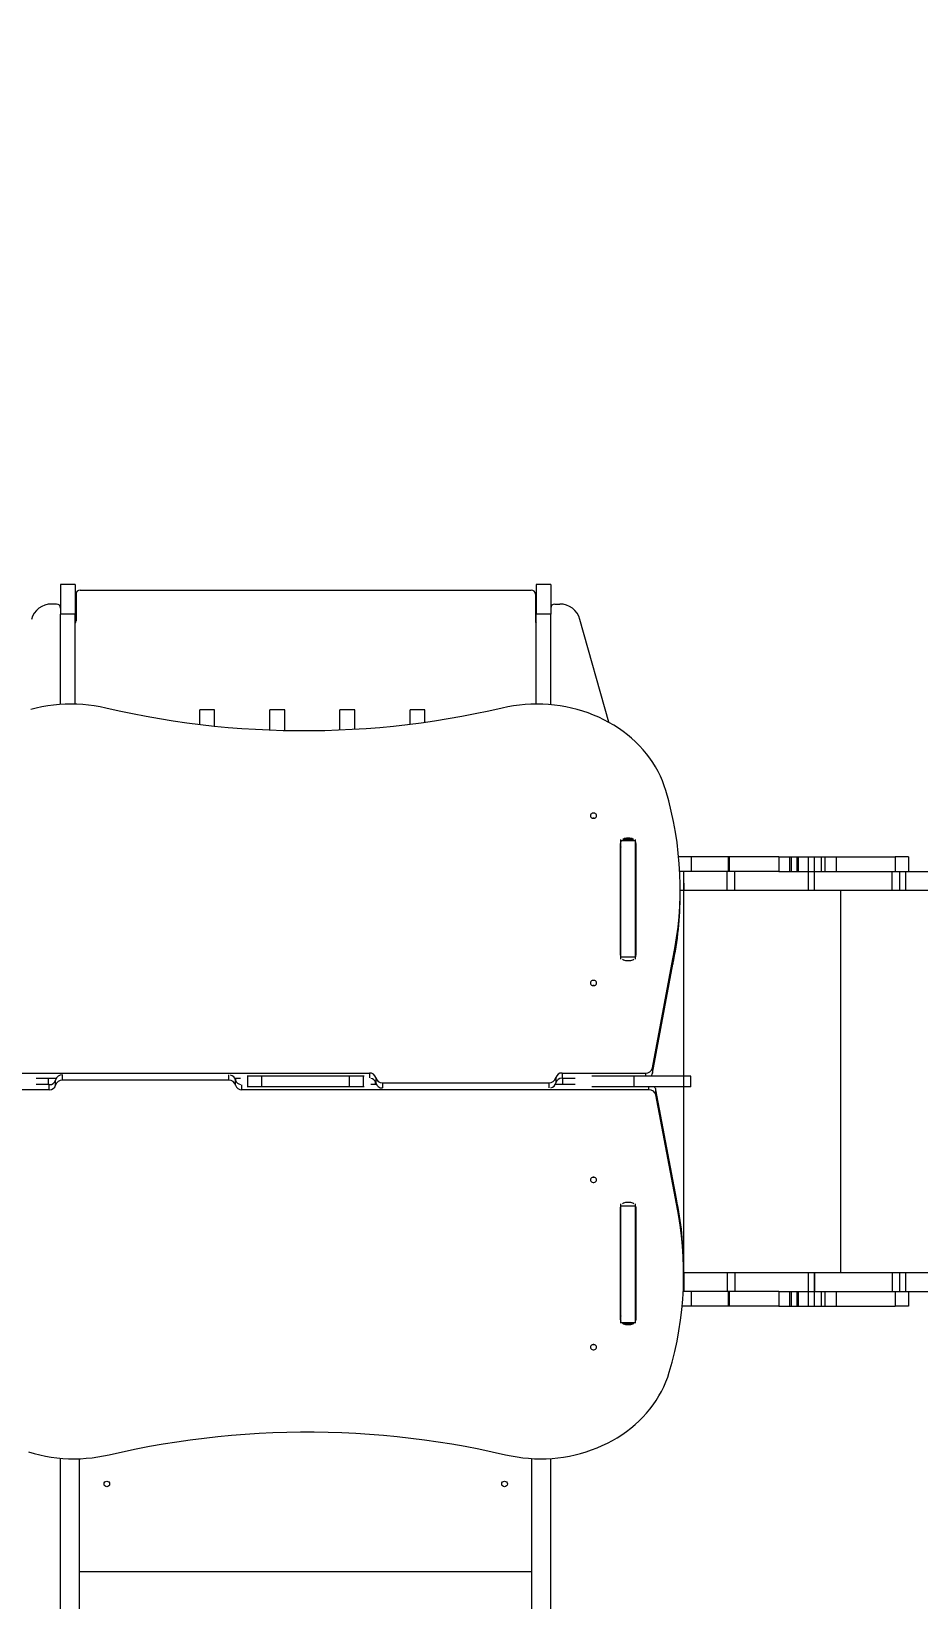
# Model space of a CAD drawing. Header units: millimetres. Extents: x -1410 to 10553, y -1584 to 10089.
# Drawn here: x 5101 to 6369, y 4112 to 6352 of the extents above; entities that cross this region are included whole.
import ezdxf

# ---------------------------------------------------------------- set-up
doc = ezdxf.new("R2010")
doc.units = ezdxf.units.MM
doc.layers.add('DiKom', color=7, linetype='Continuous')
doc.styles.add('style1', font='arial.ttf', dxfattribs={"width": 0.8})
doc.dimstyles.new('1-50', dxfattribs={"dimtxt": 400, "dimasz": 200, "dimexe": 100, "dimexo": 0, "dimgap": 200, "dimtad": 1, "dimtxsty": 'style1', "dimcen": 200, "dimclrd": 7, "dimclre": 7, "dimclrt": 7, "dimadec": 1, "dimazin": 2, "dimtfac": 1, "dimtmove": 0, "dimatfit": 2, "dimfxl": 0, "dimlwd": 25, "dimlwe": 18, "dimarcsym": 0})

# ---------------------------------------------------------------- blocks, each defined once
blk = doc.blocks.new('*D6')
at = {"layer": 'Defpoints', "color": 0, "transparency": 16777216}
for p in [(1052.6, 4838.3), (8552.6, 4538.8), (1052.6, -316)]:
    blk.add_point(p, dxfattribs=at)
at = {"layer": 'DiKom', "color": 7, "lineweight": 18, "transparency": 16777216}
for p, q in [((1052.6, 4838.3), (1052.6, -416)), ((8552.6, 4538.8), (8552.6, -416))]:
    blk.add_line(p, q, dxfattribs=at)
at = {"layer": 'DiKom', "color": 7, "lineweight": 25, "transparency": 16777216}
blk.add_line((8352.6, -316), (1252.6, -316), dxfattribs=at)
at = {"layer": 'DiKom', "color": 7, "transparency": 16777216}
for points in [[(1252.6, -282.7), (1252.6, -349.3), (1052.6, -316)], [(8352.6, -282.7), (8352.6, -349.3), (8552.6, -316)]]:
    blk.add_solid(points, dxfattribs=at)
at = {"layer": 'DiKom', "color": 7, "transparency": 16777216, "insert": (5447.5, 88.2), "char_height": 400, "attachment_point": 5, "style": 'style1'}
blk.add_mtext('7500', dxfattribs=at)
blk = doc.blocks.new('*D7')
at = {"layer": 'Defpoints', "color": 0, "transparency": 16777216}
for p in [(2743.2, 6351.8), (728.2, 735.3), (5494.1, 735.3)]:
    blk.add_point(p, dxfattribs=at)
at = {"layer": 'DiKom', "color": 7, "lineweight": 18, "transparency": 16777216}
for p, q in [((2743.2, 6351.8), (628.2, 6351.8)), ((5494.1, 735.3), (628.2, 735.3))]:
    blk.add_line(p, q, dxfattribs=at)
at = {"layer": 'DiKom', "color": 7, "lineweight": 25, "transparency": 16777216}
blk.add_line((728.2, 6151.8), (728.2, 935.3), dxfattribs=at)
at = {"layer": 'DiKom', "color": 7, "transparency": 16777216}
for points in [[(694.9, 6151.8), (761.5, 6151.8), (728.2, 6351.8)], [(694.9, 935.3), (761.5, 935.3), (728.2, 735.3)]]:
    blk.add_solid(points, dxfattribs=at)
at = {"layer": 'DiKom', "color": 7, "transparency": 16777216, "insert": (324, 4804.8), "char_height": 400, "attachment_point": 5, "rotation": 90, "style": 'style1'}
blk.add_mtext('5600', dxfattribs=at)

msp = doc.modelspace()

# ---------------------------------------------------------------- linework, layer by layer
at = {"color": 7, "linetype": 'Continuous', "lineweight": 15}
for p, q in [((5164.198, 5561.777), (5143.198, 5561.777)), ((5143.198, 5561.777), (5143.198, 5519.092)), ((5164.198, 5561.777), (5164.198, 5519.092)), ((5843.198, 5561.777), (5822.198, 5561.777)), ((5822.198, 5561.777), (5822.198, 5519.092)), ((5843.198, 5561.777), (5843.198, 5519.092)), ((5137.198, 5533.777), (5130.352, 5533.777)), ((5165.198, 5547.777), (5165.198, 5509.777)), ((5171.198, 5553.777), (5815.198, 5553.777)), ((5821.198, 5547.777), (5821.198, 5509.777)), ((5849.198, 5533.777), (5856.044, 5533.777)), ((5164.198, 5519.092), (5143.198, 5519.092)), ((5143.198, 5390.323), (5143.198, 5519.092)), ((5164.198, 5390.725), (5164.198, 5519.092)), ((5843.198, 5519.092), (5822.198, 5519.092)), ((5822.198, 5390.811), (5822.198, 5519.092)), ((5843.198, 5389.933), (5843.198, 5519.092)), ((5926.117, 5364.78), (5884.933, 5511.866)), ((5363.198, 5382.777), (5342.198, 5382.777)), ((5342.198, 5361.264), (5342.198, 5382.777)), ((5363.198, 5358.921), (5363.198, 5382.777)), ((5463.198, 5382.777), (5442.198, 5382.777)), ((5442.198, 5353.324), (5442.198, 5382.777)), ((5463.198, 5352.683), (5463.198, 5382.777)), ((5563.198, 5382.777), (5542.198, 5382.777)), ((5542.198, 5353.443), (5542.198, 5382.777)), ((5563.198, 5354.488), (5563.198, 5382.777)), ((5663.198, 5382.777), (5642.198, 5382.777)), ((5642.198, 5361.624), (5642.198, 5382.777)), ((5663.198, 5364.382), (5663.198, 5382.777)), ((5955.948, 5199.146), (5951.448, 5199.146)), ((5942.448, 5191.352), (5942.448, 5032.436)), ((5942.766, 5185.905), (5943.198, 5185.905)), ((5943.198, 5196.181), (5943.198, 5197.252)), ((5943.198, 5196.181), (5964.198, 5196.181)), ((5943.198, 5029.79), (5943.198, 5196.181)), ((5961.287, 5197.294), (5946.109, 5197.294)), ((5964.198, 5196.181), (5964.198, 5197.252)), ((5964.198, 5029.79), (5964.198, 5196.181)), ((5964.948, 5032.436), (5964.948, 5191.352)), ((5943.198, 5174.777), (5942.448, 5174.777)), ((5943.198, 5153.777), (5942.448, 5153.777)), ((5964.948, 5174.777), (5964.198, 5174.777)), ((5964.948, 5153.777), (5964.198, 5153.777)), ((6169.098, 5172.777), (6025.906, 5172.777)), ((6043.742, 5172.777), (6043.742, 5151.777)), ((6043.743, 5172.777), (6043.743, 5151.777)), ((6096.507, 5172.777), (6096.507, 5151.777)), ((6097.96, 5172.777), (6097.96, 5151.777)), ((6097.973, 5172.777), (6097.973, 5151.777)), ((6169.098, 5172.777), (6169.098, 5151.777)), ((6169.098, 5172.777), (6335.24, 5172.777)), ((6183.922, 5172.777), (6183.922, 5151.777)), ((6186.598, 5172.777), (6186.598, 5151.777)), ((6194.48, 5172.777), (6194.48, 5151.777)), ((6196.752, 5172.777), (6196.752, 5151.777)), ((6211.197, 5151.777), (6211.197, 5172.777)), ((6219.197, 5172.777), (6219.197, 5151.777)), ((6229.348, 5172.777), (6229.348, 5151.777)), ((6234.709, 5172.777), (6234.709, 5151.777)), ((6251.025, 5172.777), (6251.025, 5151.777)), ((6335.24, 5172.777), (6335.24, 5151.777)), ((6354.101, 5172.777), (6335.24, 5172.777)), ((6354.101, 5172.777), (6354.101, 5151.777)), ((6169.098, 5151.777), (6027.421, 5151.777)), ((6033.234, 5124.777), (6033.234, 5151.777)), ((6033.234, 5134.777), (6033.234, 5124.777)), ((6033.234, 5134.777), (6033.234, 5124.777)), ((6033.234, 4569.277), (6033.234, 5134.277)), ((6033.234, 5124.777), (6033.234, 5134.277)), ((6095.195, 5124.777), (6095.195, 5151.777)), ((6106.028, 5124.777), (6106.028, 5151.777)), ((6169.098, 5151.777), (6316.541, 5151.777)), ((6211.197, 5124.777), (6211.197, 5151.777)), ((6219.197, 5151.777), (6219.197, 5124.777)), ((6219.642, 5124.777), (6219.642, 5151.777)), ((6316.541, 5151.777), (6331.003, 5151.777)), ((6331.003, 5124.777), (6331.003, 5151.777)), ((6331.003, 5151.777), (7603.043, 5151.777)), ((6341.89, 5124.777), (6341.89, 5151.777)), ((6349.89, 5151.777), (6349.89, 5124.777)), ((5964.198, 5126.777), (5964.948, 5126.777)), ((6028.042, 5124.777), (6095.195, 5124.777)), ((6028.063, 5119.461), (6028.063, 5126.961)), ((6033.234, 4578.777), (6033.234, 5124.777)), ((6033.234, 5109.777), (6033.234, 5124.777)), ((6095.195, 5124.777), (6106.028, 5124.777)), ((6106.028, 5124.777), (6331.003, 5124.777)), ((6257.245, 4578.777), (6257.245, 5124.777)), ((6331.003, 5124.777), (7603.043, 5124.777)), ((5943.198, 5029.79), (5964.198, 5029.79)), ((5943.198, 5026.536), (5943.198, 5029.79)), ((5951.448, 5024.642), (5955.948, 5024.642)), ((5964.198, 5026.536), (5964.198, 5029.79)), ((5988.412, 4871.071), (6017.705, 5026.847)), ((5988.412, 4863.571), (6017.705, 5019.347)), ((6017.705, 5026.847), (6017.705, 5019.347)), ((5002.895, 4863.8), (5584.355, 4863.802)), ((5859.317, 4863.802), (5978.542, 4863.802)), ((5859.317, 4863.802), (5859.317, 4856.302)), ((5988.412, 4871.071), (5988.412, 4863.571)), ((5127.079, 4839.772), (5007.854, 4839.772)), ((5127.079, 4847.272), (5108.346, 4847.272)), ((5108.382, 4856.3), (5136.873, 4856.301)), ((5127.079, 4839.772), (5127.079, 4847.272)), ((5135.966, 4846.336), (5135.966, 4853.835)), ((5383.279, 4853.629), (5145.841, 4853.629)), ((5392.246, 4856.302), (5399.902, 4856.302)), ((5393.154, 4846.336), (5393.154, 4853.836)), ((5393.668, 4852.208), (5393.668, 4856.302)), ((5983.501, 4839.774), (5402.041, 4839.772)), ((5410.758, 4859.283), (5409.643, 4859.283)), ((5410.758, 4844.283), (5409.667, 4844.283)), ((5410.758, 4844.283), (5410.758, 4859.283)), ((5430.802, 4859.283), (5410.758, 4859.283)), ((5430.802, 4844.283), (5410.758, 4844.283)), ((5430.802, 4844.283), (5430.802, 4859.283)), ((5555.594, 4859.283), (5430.802, 4859.283)), ((5555.594, 4844.283), (5430.802, 4844.283)), ((5555.594, 4844.283), (5555.594, 4859.283)), ((5575.638, 4859.283), (5555.594, 4859.283)), ((5575.638, 4844.283), (5555.594, 4844.283)), ((5575.638, 4844.283), (5575.638, 4859.283)), ((5576.754, 4859.283), (5575.638, 4859.283)), ((5576.728, 4844.283), (5575.638, 4844.283)), ((5594.15, 4847.273), (5586.475, 4847.273)), ((5592.728, 4847.273), (5592.728, 4851.366)), ((5593.242, 4857.239), (5593.242, 4849.739)), ((5603.117, 4849.946), (5840.555, 4849.946)), ((5878.058, 4847.274), (5849.523, 4847.274)), ((5850.43, 4857.239), (5850.43, 4849.739)), ((5859.317, 4856.302), (5878.006, 4856.302)), ((5962.295, 4859.283), (5901.898, 4859.283)), ((5962.295, 4844.283), (5901.978, 4844.283)), ((5962.295, 4844.283), (5962.295, 4859.283)), ((6043.47, 4859.283), (5962.295, 4859.283)), ((6043.47, 4844.283), (5962.295, 4844.283)), ((5993.371, 4832.506), (5993.371, 4840.006)), ((6022.665, 4684.228), (5993.371, 4840.006)), ((6043.47, 4844.283), (6043.47, 4859.283)), ((6022.665, 4676.727), (5993.371, 4832.506)), ((6022.665, 4676.727), (6022.665, 4684.228)), ((5942.448, 4671.138), (5942.448, 4512.223)), ((5943.198, 4674.128), (5943.198, 4677.183)), ((5943.198, 4674.128), (5964.198, 4674.128)), ((5943.198, 4507.396), (5943.198, 4674.128)), ((5955.948, 4678.933), (5951.448, 4678.933)), ((5964.198, 4674.128), (5964.198, 4677.183)), ((5964.198, 4507.396), (5964.198, 4674.128)), ((5964.948, 4512.223), (5964.948, 4671.138)), ((6257.245, 4578.777), (6257.245, 4593.777)), ((5964.948, 4580.777), (5964.198, 4580.777)), ((6033.001, 4578.777), (6331.003, 4578.777)), ((6033.023, 4576.614), (6033.023, 4584.114)), ((6033.234, 4578.777), (6033.234, 4551.777)), ((6095.195, 4578.777), (6095.195, 4551.777)), ((6106.028, 4578.777), (6106.028, 4551.777)), ((6211.197, 4551.777), (6211.197, 4578.777)), ((6219.197, 4578.777), (6219.197, 4551.777)), ((6219.642, 4578.777), (6219.642, 4551.777)), ((6331.003, 4578.777), (6331.003, 4551.777)), ((6331.003, 4578.777), (7603.043, 4578.777)), ((6341.89, 4551.777), (6341.89, 4578.777)), ((6349.89, 4578.777), (6349.89, 4551.777)), ((5943.198, 4553.777), (5942.448, 4553.777)), ((5964.948, 4553.777), (5964.198, 4553.777)), ((6169.098, 4551.777), (6032.379, 4551.777)), ((6043.742, 4551.777), (6043.742, 4530.777)), ((6043.743, 4551.777), (6043.743, 4530.777)), ((6096.507, 4551.777), (6096.507, 4530.777)), ((6097.96, 4551.777), (6097.96, 4530.777)), ((6097.973, 4551.777), (6097.973, 4530.777)), ((6169.098, 4551.777), (6169.098, 4530.777)), ((6169.098, 4551.777), (6316.541, 4551.777)), ((6183.922, 4551.777), (6183.922, 4530.777)), ((6186.598, 4551.777), (6186.598, 4530.777)), ((6194.48, 4551.777), (6194.48, 4530.777)), ((6196.752, 4551.777), (6196.752, 4530.777)), ((6211.197, 4530.777), (6211.197, 4551.777)), ((6219.197, 4551.777), (6219.197, 4530.777)), ((6229.348, 4551.777), (6229.348, 4530.777)), ((6234.709, 4551.777), (6234.709, 4530.777)), ((6251.025, 4551.777), (6251.025, 4530.777)), ((6316.541, 4551.777), (6331.003, 4551.777)), ((6331.003, 4551.777), (7603.043, 4551.777)), ((6335.24, 4551.777), (6335.24, 4530.777)), ((6354.101, 4551.777), (6354.101, 4530.777)), ((5943.198, 4532.777), (5942.448, 4532.777)), ((5964.948, 4532.777), (5964.198, 4532.777)), ((6169.098, 4530.777), (6030.864, 4530.777)), ((6169.098, 4530.777), (6335.24, 4530.777)), ((6354.101, 4530.777), (6335.24, 4530.777)), ((5943.198, 4517.669), (5942.766, 4517.669)), ((5943.198, 4507.396), (5964.198, 4507.396)), ((5943.198, 4506.326), (5943.198, 4507.396)), ((5946.109, 4506.284), (5961.287, 4506.284)), ((5951.448, 4504.429), (5955.948, 4504.429)), ((5964.198, 4506.326), (5964.198, 4507.396)), ((5143.198, 3901.777), (5143.198, 4313.641)), ((5170.198, 3845.546), (5170.198, 4312.882)), ((5816.198, 3845.546), (5816.198, 4313.105)), ((5843.198, 3901.777), (5843.198, 4313.252)), ((5170.198, 4151.779), (5816.198, 4151.779))]:
    msp.add_line(p, q, dxfattribs=at)
at = {"color": 8, "linetype": 'Continuous', "lineweight": 15}
for p, q in [((5951.448, 5199.146), (5951.448, 5197.294)), ((5955.948, 5199.146), (5955.948, 5197.294)), ((5584.355, 4863.802), (5584.355, 4856.724)), ((5978.542, 4863.802), (5978.542, 4859.283)), ((5125.898, 4847.272), (5125.898, 4856.301)), ((5145.841, 4853.629), (5145.841, 4861.025)), ((5383.279, 4853.629), (5383.279, 4861.026)), ((5402.041, 4839.772), (5402.041, 4846.854)), ((5603.117, 4849.946), (5603.117, 4842.552)), ((5840.555, 4849.946), (5840.555, 4842.552)), ((5860.497, 4847.274), (5860.497, 4856.302)), ((5983.501, 4839.774), (5983.501, 4844.283)), ((5951.448, 4504.429), (5951.448, 4506.284)), ((5955.948, 4504.429), (5955.948, 4506.284))]:
    msp.add_line(p, q, dxfattribs=at)
at = {"color": 7, "linetype": 'Continuous', "lineweight": 15, "flags": 128}
for points in [[(5207.673, 5385.066), (5199.559, 5386.809), (5191.365, 5388.241), (5183.105, 5389.36), (5174.796, 5390.162), (5166.455, 5390.648), (5158.097, 5390.815), (5149.739, 5390.664), (5141.397, 5390.195), (5133.086, 5389.408), (5124.824, 5388.305), (5116.625, 5386.888), (5108.507, 5385.161), (5100.484, 5383.126)], [(5773.763, 5385.066), (5754.656, 5380.735), (5735.461, 5376.707), (5716.183, 5372.985), (5696.831, 5369.568), (5677.41, 5366.457), (5657.926, 5363.655), (5638.386, 5361.162), (5618.797, 5358.979), (5599.165, 5357.106), (5579.497, 5355.544), (5559.799, 5354.295), (5540.078, 5353.357), (5520.341, 5352.731), (5500.593, 5352.419), (5480.843, 5352.419), (5461.096, 5352.731), (5441.358, 5353.357), (5421.637, 5354.295), (5401.939, 5355.544), (5382.271, 5357.106), (5362.639, 5358.979), (5343.05, 5361.162), (5323.511, 5363.655), (5304.027, 5366.457), (5284.605, 5369.568), (5265.253, 5372.985), (5245.976, 5376.707), (5226.781, 5380.735), (5207.673, 5385.066)], [(6007.558, 5267.265), (6005.297, 5274.236), (6002.685, 5281.113), (5999.726, 5287.885), (5996.426, 5294.536), (5992.791, 5301.056), (5988.828, 5307.431), (5984.546, 5313.649), (5979.952, 5319.698), (5975.055, 5325.566), (5969.864, 5331.242), (5964.391, 5336.714), (5958.644, 5341.972), (5952.637, 5347.007), (5946.379, 5351.808), (5939.883, 5356.366), (5933.163, 5360.672), (5926.23, 5364.717), (5919.098, 5368.495), (5911.781, 5371.997), (5904.294, 5375.218), (5896.65, 5378.15), (5888.864, 5380.787), (5880.952, 5383.126), (5872.93, 5385.161), (5864.811, 5386.888), (5856.612, 5388.305), (5848.35, 5389.408), (5840.039, 5390.195), (5831.697, 5390.664), (5823.339, 5390.815), (5814.981, 5390.648), (5806.64, 5390.162), (5798.331, 5389.36), (5790.072, 5388.241), (5781.877, 5386.809), (5773.763, 5385.066)], [(5908.598, 5231.405), (5908.42, 5232.479), (5907.899, 5233.466), (5907.079, 5234.285), (5906.026, 5234.872), (5904.824, 5235.177), (5903.572, 5235.177), (5902.37, 5234.872), (5901.317, 5234.285), (5900.496, 5233.466), (5899.976, 5232.479), (5899.798, 5231.405), (5899.976, 5230.332), (5900.496, 5229.345), (5901.317, 5228.526), (5902.37, 5227.939), (5903.572, 5227.634), (5904.824, 5227.634), (5906.026, 5227.939), (5907.079, 5228.526), (5907.899, 5229.345), (5908.42, 5230.332), (5908.598, 5231.405)], [(5908.598, 4992.382), (5908.42, 4993.456), (5907.899, 4994.442), (5907.079, 4995.262), (5906.026, 4995.849), (5904.824, 4996.154), (5903.572, 4996.154), (5902.37, 4995.849), (5901.317, 4995.262), (5900.496, 4994.442), (5899.976, 4993.456), (5899.798, 4992.382), (5899.976, 4991.309), (5900.496, 4990.322), (5901.317, 4989.503), (5902.37, 4988.916), (5903.572, 4988.611), (5904.824, 4988.611), (5906.026, 4988.916), (5907.079, 4989.503), (5907.899, 4990.322), (5908.42, 4991.309), (5908.598, 4992.382)], [(5899.798, 4711.192), (5899.976, 4710.118), (5900.496, 4709.132), (5901.317, 4708.312), (5902.37, 4707.726), (5903.572, 4707.42), (5904.824, 4707.42), (5906.026, 4707.726), (5907.079, 4708.312), (5907.899, 4709.132), (5908.42, 4710.118), (5908.598, 4711.192), (5908.42, 4712.266), (5907.899, 4713.252), (5907.079, 4714.072), (5906.026, 4714.658), (5904.824, 4714.964), (5903.572, 4714.964), (5902.37, 4714.658), (5901.317, 4714.072), (5900.496, 4713.252), (5899.976, 4712.266), (5899.798, 4711.192)], [(5899.798, 4472.169), (5899.976, 4471.096), (5900.496, 4470.109), (5901.317, 4469.289), (5902.37, 4468.703), (5903.572, 4468.398), (5904.824, 4468.398), (5906.026, 4468.703), (5907.079, 4469.289), (5907.899, 4470.109), (5908.42, 4471.096), (5908.598, 4472.169), (5908.42, 4473.243), (5907.899, 4474.229), (5907.079, 4475.049), (5906.026, 4475.635), (5904.824, 4475.941), (5903.572, 4475.941), (5902.37, 4475.635), (5901.317, 4475.049), (5900.496, 4474.229), (5899.976, 4473.243), (5899.798, 4472.169)], [(5778.722, 4318.509), (5786.837, 4316.766), (5795.031, 4315.334), (5803.291, 4314.215), (5811.599, 4313.412), (5819.941, 4312.927), (5828.298, 4312.759), (5836.657, 4312.911), (5844.999, 4313.38), (5853.31, 4314.167), (5861.572, 4315.27), (5869.77, 4316.686), (5877.889, 4318.414), (5885.912, 4320.449), (5893.824, 4322.787), (5901.609, 4325.425), (5909.253, 4328.357), (5916.741, 4331.577), (5924.057, 4335.08), (5931.189, 4338.857), (5938.122, 4342.903), (5944.843, 4347.209), (5951.338, 4351.766), (5957.596, 4356.568), (5963.604, 4361.602), (5969.35, 4366.861), (5974.824, 4372.333), (5980.014, 4378.009), (5984.911, 4383.876), (5989.505, 4389.925), (5993.788, 4396.143), (5997.751, 4402.518), (6001.385, 4409.038), (6004.686, 4415.69), (6007.645, 4422.461), (6010.257, 4429.339), (6012.517, 4436.309)], [(5212.633, 4318.509), (5231.74, 4322.839), (5250.935, 4326.867), (5270.212, 4330.59), (5289.565, 4334.007), (5308.986, 4337.117), (5328.47, 4339.919), (5348.01, 4342.412), (5367.599, 4344.596), (5387.231, 4346.469), (5406.899, 4348.03), (5426.597, 4349.28), (5446.318, 4350.218), (5466.055, 4350.843), (5485.802, 4351.156), (5505.553, 4351.156), (5525.3, 4350.843), (5545.038, 4350.218), (5564.759, 4349.28), (5584.457, 4348.03), (5604.125, 4346.469), (5623.757, 4344.596), (5643.346, 4342.412), (5662.885, 4339.919), (5682.369, 4337.117), (5701.791, 4334.007), (5721.143, 4330.59), (5740.42, 4326.867), (5759.615, 4322.839), (5778.722, 4318.509)], [(5097.532, 4322.787), (5105.443, 4320.449), (5113.466, 4318.414), (5121.585, 4316.686), (5129.783, 4315.27), (5138.046, 4314.167), (5146.356, 4313.38), (5154.699, 4312.911), (5163.057, 4312.759), (5171.415, 4312.927), (5179.756, 4313.412), (5188.064, 4314.215), (5196.324, 4315.334), (5204.519, 4316.766), (5212.633, 4318.509)]]:
    msp.add_lwpolyline(points, dxfattribs=at)
at = {"color": 7, "linetype": 'Continuous', "lineweight": 15}
for centre in [(5209.198, 4276.779), (5777.198, 4276.779)]:
    msp.add_circle(centre, 4, dxfattribs=at)
for centre, radius, start, end in [((5130.352, 5503.777), 30, 90, 164.357754), ((5130.352, 5503.777), 30, 90, 164.357754), ((5137.198, 5527.777), 6, 0, 90), ((5137.198, 5527.777), 6, 0, 90), ((5171.198, 5547.777), 6, 90, 180), ((5171.198, 5547.777), 6, 90, 180), ((5815.198, 5547.777), 6, 0, 90), ((5815.198, 5547.777), 6, 0, 90), ((5849.198, 5527.777), 6, 90, 180), ((5849.198, 5527.777), 6, 90, 180), ((5856.044, 5503.777), 30, 15.642246, 90), ((5856.044, 5503.777), 30, 15.642246, 90), ((5159.198, 5509.777), 6, 326.442896, 0), ((5159.198, 5509.777), 6, 326.442896, 0), ((5827.198, 5509.777), 6, 180, 213.55731), ((5827.198, 5509.777), 6, 180, 213.55731), ((5537.773, 5127.014), 490.274, 348.210935, 16.62264), ((5904.198, 5222.646), 5.07, 81.137994, 98.862006), ((5904.198, 5222.644), 5.072, 81.141063, 98.858937), ((5951.365, 5189.327), 9.819, 89.514789, 126.18633), ((5956.031, 5189.327), 9.819, 53.813512, 90.48537), ((5949.413, 5191.323), 6.965, 153.164397, 179.759976), ((5949.401, 5183.825), 6.953, 153.141313, 179.783059), ((5957.984, 5191.323), 6.964, 0.238001, 26.837627), ((5957.996, 5183.826), 6.952, 0.214911, 26.860716), ((5538.125, 5119.558), 489.938, 348.197571, 359.988664), ((5949.412, 5032.465), 6.964, 180.238178, 206.837449), ((5951.364, 5034.457), 9.816, 233.806617, 270.492265), ((5956.032, 5034.457), 9.815, 269.507576, 306.193542), ((5957.985, 5032.465), 6.963, 333.160528, 359.763845), ((5904.198, 4983.623), 5.07, 81.137994, 98.862006), ((5584.8, 4855.106), 8.707, 14.175517, 92.928316), ((5858.872, 4855.106), 8.708, 87.072482, 165.823685), ((5979.034, 4873.47), 9.68, 267.084993, 345.650326), ((5980.287, 4865.197), 8.287, 314.463977, 348.681372), ((5127.524, 4855.968), 8.707, 267.070453, 345.823771), ((5127.524, 4848.468), 8.707, 267.070453, 345.823771), ((5145.346, 4851.466), 9.675, 87.072171, 165.824246), ((5145.346, 4843.966), 9.675, 87.072171, 165.824246), ((5383.774, 4843.966), 9.675, 14.175727, 92.927815), ((5384.039, 4851.635), 9.376, 13.574163, 78.422427), ((5401.279, 4855.702), 8.337, 192.937354, 262.733792), ((5401.596, 4848.468), 8.707, 194.17647, 272.929535), ((5585.119, 4847.873), 8.335, 12.934858, 82.650671), ((5602.622, 4859.608), 9.675, 194.175582, 272.929915), ((5602.622, 4852.108), 9.675, 194.1762, 272.927507), ((5841.05, 4859.608), 9.675, 267.069834, 345.824999), ((5841.478, 4851.774), 9.181, 281.09563, 347.193499), ((5858.872, 4847.606), 8.707, 87.070958, 165.82322), ((5983.994, 4830.107), 9.68, 14.350028, 92.914654), ((5985.243, 4838.378), 8.29, 11.326346, 45.422577), ((5904.198, 4719.949), 5.067, 261.134923, 278.865077), ((5904.198, 4719.979), 5.094, 261.296646, 278.703354), ((5543.086, 4584.017), 489.937, 0.011351, 11.802482), ((5949.412, 4671.109), 6.964, 153.162551, 179.761822), ((5951.368, 4669.091), 9.842, 89.536281, 124.695529), ((5956.027, 4669.09), 9.843, 55.305523, 90.463004), ((5957.985, 4671.11), 6.963, 0.236155, 26.839472), ((5542.735, 4576.56), 490.272, 343.377307, 11.789113), ((5949.401, 4519.749), 6.953, 180.216941, 206.858687), ((5949.413, 4512.252), 6.965, 180.238022, 206.835609), ((5951.364, 4514.244), 9.816, 233.766995, 270.489514), ((5956.032, 4514.244), 9.816, 269.511026, 306.232126), ((5957.996, 4519.749), 6.952, 333.139284, 359.785089), ((5957.984, 4512.252), 6.964, 333.162367, 359.764001), ((5904.198, 4480.926), 5.067, 261.134923, 278.865077), ((5904.198, 4480.928), 5.07, 261.137994, 278.862006)]:
    msp.add_arc(centre, radius, start, end, dxfattribs=at)

# ---------------------------------------------------------------- dimensions: what is measured, and where the dimension line sits
at = {"layer": 'DiKom', "color": 3}
dim = msp.add_linear_dim(base=(728.199, 735.276), p1=(2743.198, 6351.777), p2=(5494.104, 735.276), angle=90, text='5600', dimstyle='1-50', override={"dimdec": 0}, dxfattribs=at)
dim.commit()
dim.dimension.update_dxf_attribs({"geometry": '*D7', "text_midpoint": (728.199, 4804.752), "dimtype": 160})
dim = msp.add_linear_dim(base=(1052.642, -315.992), p1=(8552.642, 4538.777), p2=(1052.642, 4838.276), dimstyle='1-50', dxfattribs=at)
dim.commit()
dim.dimension.update_dxf_attribs({"geometry": '*D6', "text_midpoint": (5447.5, -315.992), "dimtype": 160})

doc.saveas('drawing.dxf')
